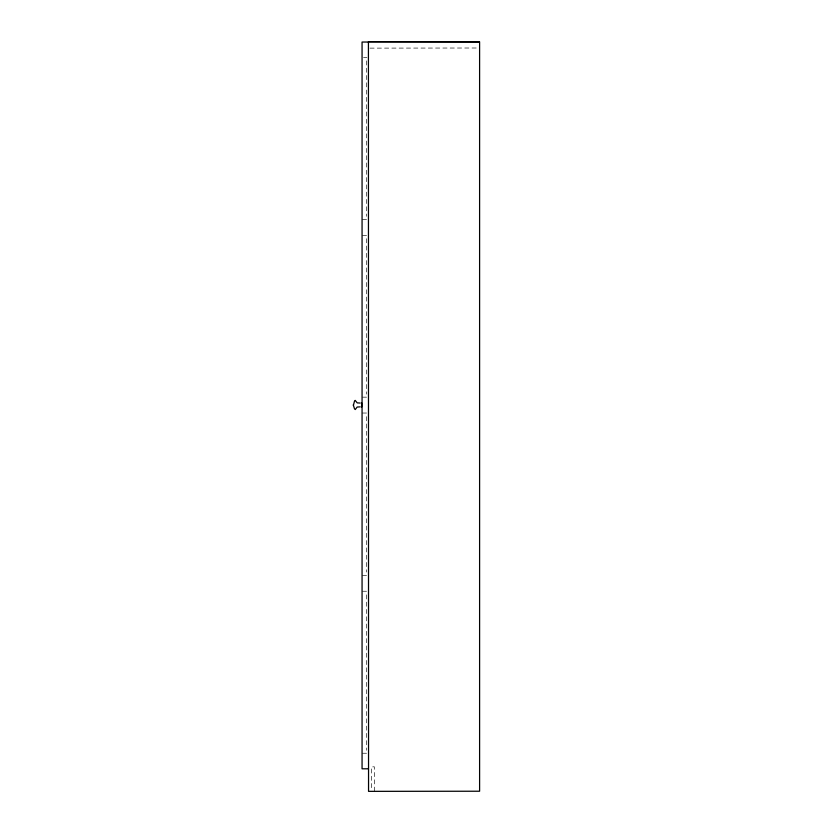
<?xml version="1.0" encoding="UTF-8"?>
<svg xmlns="http://www.w3.org/2000/svg" width="833" height="833" viewBox="0 0 833 833"><rect width="100%" height="100%" fill="white"/><g stroke="black" fill="none" stroke-linecap="round" stroke-linejoin="round"><path stroke-width="0.62" stroke-dasharray="4.17 3.12" d="M366.468 416.635L366.468 572.063M366.468 594.835L366.468 750.262M366.468 60.882L366.468 216.309M366.468 238.696L366.468 394.124M369.967 48.127L478.142 48.002M363.532 57.592L366.957 57.592M362.386 219.589L366.957 219.589M362.386 235.479L366.957 235.479M362.386 397.154L366.957 397.154M362.386 413.033L366.957 413.033M362.386 575.353L366.957 575.353M362.386 591.232L366.957 591.232M362.386 753.23L366.957 753.23M374.454 791.225L374.329 766.797L371.601 766.922L371.601 788.664"/><path stroke-width="1.25" d="M354.556 408.941L353.4 405.275L354.556 400.965M368.425 768.797L362.063 768.797L362.063 42.035L368.425 42.035M355.17 400.371L357.222 402.891L360.179 403.047M360.179 406.858L357.159 407.045L355.243 409.555M368.55 41.712L479.6 41.837L479.6 791.225L368.55 791.35L368.425 41.837L479.152 41.9M361.647 402.88L361.647 407.025M353.4 404.64L353.4 405.265"/></g></svg>
